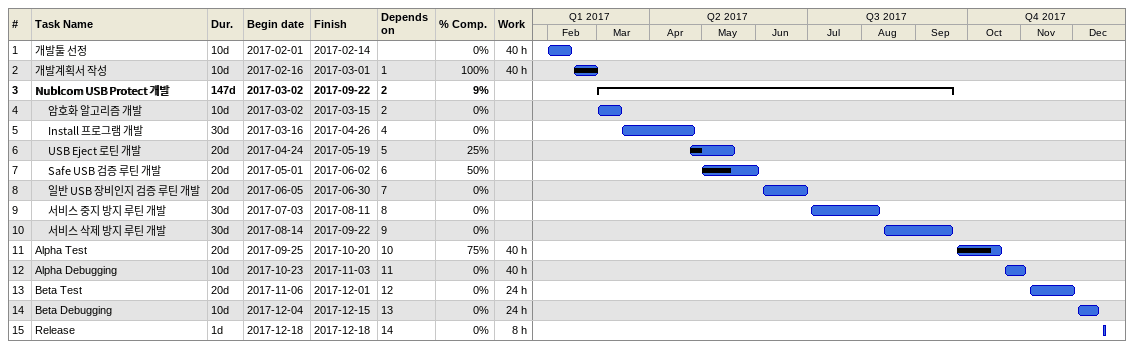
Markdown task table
| ID | Level | Task | Duration | Start | Finish | Predecessors | % complete | Work (h) |
|---|---|---|---|---|---|---|---|---|
| 1 | 1 | 개발툴 선정 | 10d | 2017-02-01 | 2017-02-14 |  | 0 | 40 |
| 2 | 1 | 개발계획서 작성 | 10d | 2017-02-16 | 2017-03-01 | 1 | 100 | 40 |
| 3 | 1 | **Nublcom USB Protect 개발** | 147d | 2017-03-02 | 2017-09-22 | 2 | 9 |  |
| 4 | 2 | 암호화 알고리즘 개발 | 10d | 2017-03-02 | 2017-03-15 | 2 | 0 |  |
| 5 | 2 | Install 프로그램 개발 | 30d | 2017-03-16 | 2017-04-26 | 4 | 0 |  |
| 6 | 2 | USB Eject 로틴 개발 | 20d | 2017-04-24 | 2017-05-19 | 5 | 25 |  |
| 7 | 2 | Safe USB 검증 루틴 개발 | 20d | 2017-05-01 | 2017-06-02 | 6 | 50 |  |
| 8 | 2 | 일반 USB 장비인지 검증 루틴 개발 | 20d | 2017-06-05 | 2017-06-30 | 7 | 0 |  |
| 9 | 2 | 서비스 중지 방지 루틴 개발 | 30d | 2017-07-03 | 2017-08-11 | 8 | 0 |  |
| 10 | 2 | 서비스 삭제 방지 루틴 개발 | 30d | 2017-08-14 | 2017-09-22 | 9 | 0 |  |
| 11 | 1 | Alpha Test | 20d | 2017-09-25 | 2017-10-20 | 10 | 75 | 40 |
| 12 | 1 | Alpha Debugging | 10d | 2017-10-23 | 2017-11-03 | 11 | 0 | 40 |
| 13 | 1 | Beta Test | 20d | 2017-11-06 | 2017-12-01 | 12 | 0 | 24 |
| 14 | 1 | Beta Debugging | 10d | 2017-12-04 | 2017-12-15 | 13 | 0 | 24 |
| 15 | 1 | Release | 1d | 2017-12-18 | 2017-12-18 | 14 | 0 | 8 |
